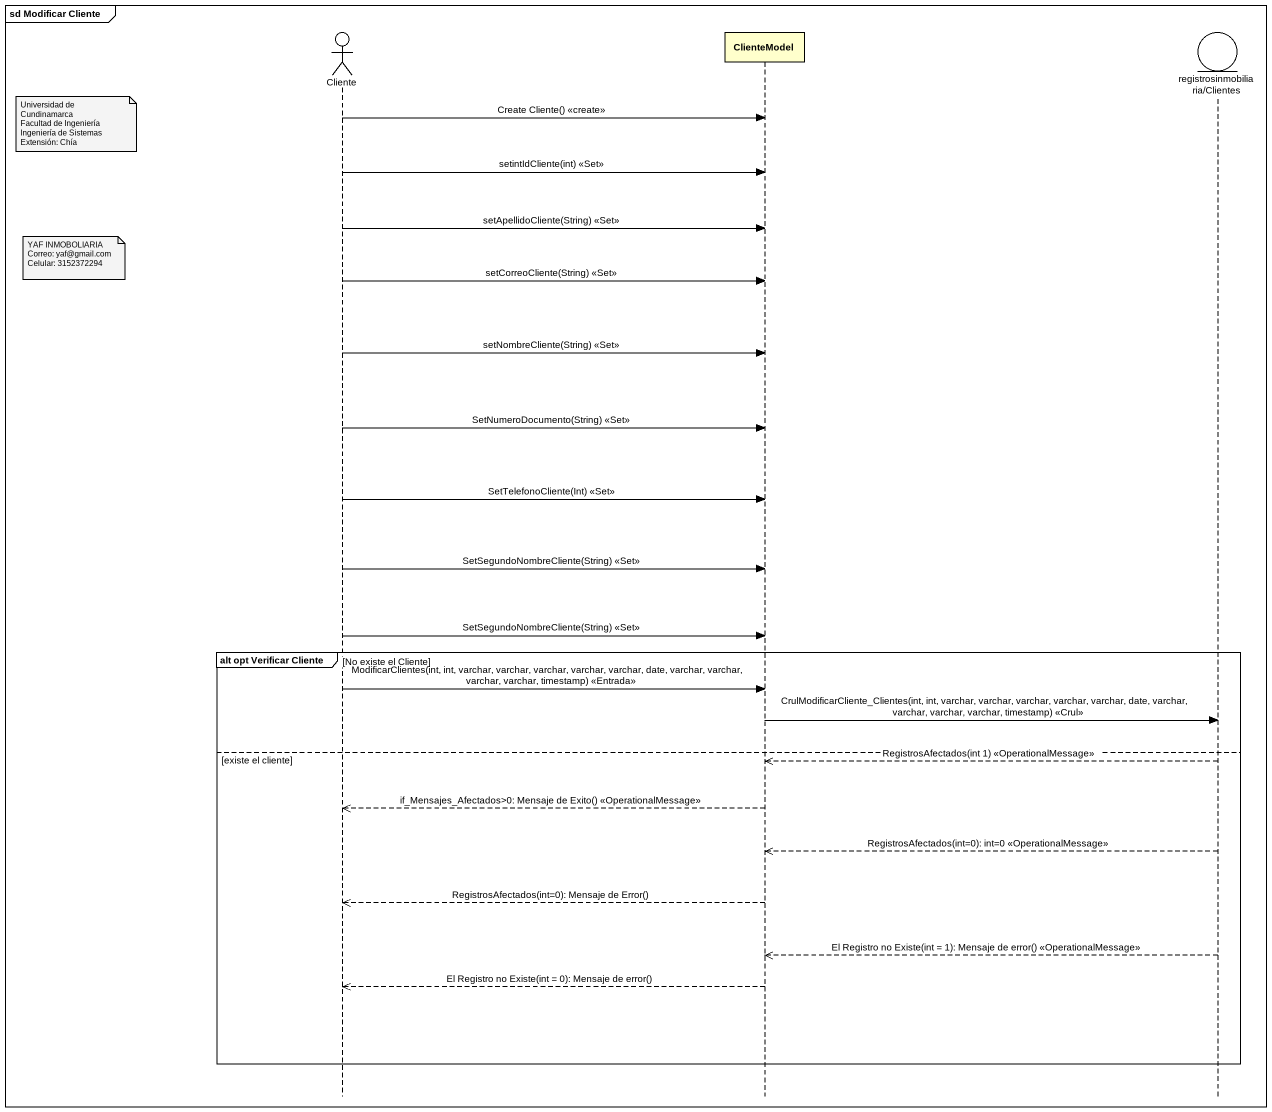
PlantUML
@startuml
mainframe sd Modificar Cliente
hide footbox
actor Cliente
participant ClienteModel
entity "registrosinmobiliaria/Clientes" as registrosinmobiliaria

Cliente -> ClienteModel : Create Cliente() <<create>>
note left of Cliente
  Universidad de Cundinamarca
  Facultad de Ingeniería
  Ingeniería de Sistemas
  Extensión: Chía
end note
Cliente -> ClienteModel : setintIdCliente(int) <<Set>>
Cliente -> ClienteModel : setApellidoCliente(String) <<Set>>
note left of Cliente
  YAF INMOBOLIARIA
  Correo: yaf@gmail.com
  Celular: 3152372294
end note
Cliente -> ClienteModel : setCorreoCliente(String) <<Set>>
Cliente -> ClienteModel : setNombreCliente(String) <<Set>>
Cliente -> ClienteModel : SetNumeroDocumento(String) <<Set>>
Cliente -> ClienteModel : SetTelefonoCliente(Int) <<Set>>
Cliente -> ClienteModel : SetSegundoNombreCliente(String) <<Set>>
Cliente -> ClienteModel : SetSegundoNombreCliente(String) <<Set>>
group alt opt Verificar Cliente [No existe el Cliente]
  Cliente -> ClienteModel : ModificarClientes(int, int, varchar, varchar, varchar, varchar, varchar, date, varchar, varchar, varchar, varchar, timestamp) <<Entrada>>
  ClienteModel -> registrosinmobiliaria : CrulModificarCliente_Clientes(int, int, varchar, varchar, varchar, varchar, varchar, date, varchar, varchar, varchar, varchar, timestamp) <<Crul>>
else existe el cliente
  registrosinmobiliaria -->> ClienteModel : RegistrosAfectados(int 1) <<OperationalMessage>>
  ClienteModel -->> Cliente : if_Mensajes_Afectados>0: Mensaje de Exito() <<OperationalMessage>>
  registrosinmobiliaria -->> ClienteModel : RegistrosAfectados(int=0): int=0 <<OperationalMessage>>
  ClienteModel -->> Cliente : RegistrosAfectados(int=0): Mensaje de Error()
  registrosinmobiliaria -->> ClienteModel : El Registro no Existe(int = 1): Mensaje de error() <<OperationalMessage>>
  ClienteModel -->> Cliente : El Registro no Existe(int = 0): Mensaje de error()
end
@enduml
